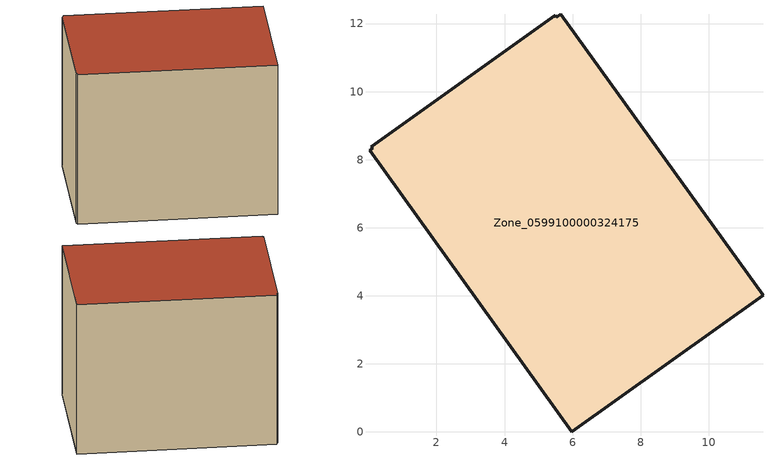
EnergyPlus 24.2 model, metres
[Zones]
Zone_0599100000324175
 floor ground (C_G): 5.65,12.28 11.6,4.01 5.98,0 0.03,8.28 0.12,8.34 0.09,8.39 5.49,12.24 5.53,12.19 z0
 wall outside (C_F): 5.49,12.24 0.09,8.39 0.12,8.34 0.03,8.28 5.98,0 11.6,4.01 5.65,12.28 5.53,12.19 5.49,12.24 z0:8.38
 roof outside (C_R): 11.6,4.01 5.65,12.28 5.53,12.19 5.49,12.24 0.09,8.39 0.12,8.34 0.03,8.28 5.98,0 z8.38
[BUILDING]
Pand.0599100000324175: North Axis=0; Terrain=City; Loads Convergence Tolerance Value=0.04; Temperature Convergence Tolerance Value=0.4; Solar Distribution=FullExterior; Maximum Number of Warmup Days=25; Minimum Number of Warmup Days=1
[Site:Location]
Rotterdam.The.Hague.AP_ZH_NLD Design_Conditions: Latitude=51.96; Longitude=4.45; Time Zone=1; Elevation=-4.5
[SITE:GROUNDTEMPERATURE:BUILDINGSURFACE]
18, 18, 18, 18, 18, 18, 18, 18, 18, 18, 18, 18
[MATERIAL] Thermal Absorptance=0.9; Solar Absorptance=0.7; Visible Absorptance=0.7
Name | Roughness | Thickness | Conductivity | Density | Specific Heat
G.TI.1992-2005 | MediumSmooth | 0.15 | 0.06 | 540 | 1210
F.TI.1992-2005 | Rough | 0.3 | 0.12 | 1920 | 840
R.TI.1992-2005 | MediumRough | 0.2 | 0.08 | 1500 | 1000
[CONSTRUCTION]
C_G: G.TI.1992-2005
C_F: F.TI.1992-2005
C_R: R.TI.1992-2005
[ZONE]
Zone_0599100000324175: Type=1; Multiplier=1; Ceiling Height=Autocalculate; Volume=Autocalculate; Floor Area=autocalculate; Part of Total Floor Area=Yes
[ZONEINFILTRATION:DESIGNFLOWRATE]
Infil_Zone_0599100000324175: Zone or ZoneList or Space or SpaceList=Zone_0599100000324175; Schedule=AlwaysOn; Design Flow Rate Calculation Method=Flow/Area; Flow Rate per Floor Area=0.0015; Constant Term Coefficient=1; Temperature Term Coefficient=0; Velocity Term Coefficient=0; Velocity Squared Term Coefficient=0
[HVACTEMPLATE:ZONE:IDEALLOADSAIRSYSTEM]
Zone_0599100000324175: Maximum Heating Supply Air Temperature=50; Minimum Cooling Supply Air Temperature=13; Maximum Heating Supply Air Humidity Ratio=0.0156; Minimum Cooling Supply Air Humidity Ratio=0.0077; Heating Limit=NoLimit; Cooling Limit=NoLimit; Dehumidification Control Type=ConstantSensibleHeatRatio; Cooling Sensible Heat Ratio=0.7; Dehumidification Setpoint=60; Humidification Control Type=None; Humidification Setpoint=30; Outdoor Air Method=None; Outdoor Air Flow Rate per Person=0.00944; Outdoor Air Flow Rate per Zone Floor Area=0; Outdoor Air Flow Rate per Zone=0; Demand Controlled Ventilation Type=None; Outdoor Air Economizer Type=NoEconomizer; Heat Recovery Type=None; Sensible Heat Recovery Effectiveness=0.7; Latent Heat Recovery Effectiveness=0.65
[ZONECONTROL:THERMOSTAT]
ThermostatControl_Zone_0599100000324175: Zone or ZoneList=Zone_0599100000324175; Control Type Schedule=DualSetpointControlType; Control 1=Thermostat_Zone_0599100000324175; Temperature Difference Between Cutout And Setpoint=0
[THERMOSTATSETPOINT:DUALSETPOINT]
Thermostat_Zone_0599100000324175: Heating Setpoint Temperature Schedule=HeatingSetpoint_Zone_0599100000324175; Cooling Setpoint Temperature Schedule=CoolingSetpoint_Zone_0599100000324175
[SCHEDULE:COMPACT]
HeatingSetpoint_Zone_0599100000324175: Through: 12/31, For: AllDays, Until: 24:00, 21
CoolingSetpoint_Zone_0599100000324175: Through: 12/31, For: AllDays, Until: 24:00, 24
DualSetpointControlType: Through: 12/31, For: AllDays, Until: 24:00, 4
AlwaysOn: Through: 12/31, For: AllDays, Until: 24:00, 1
